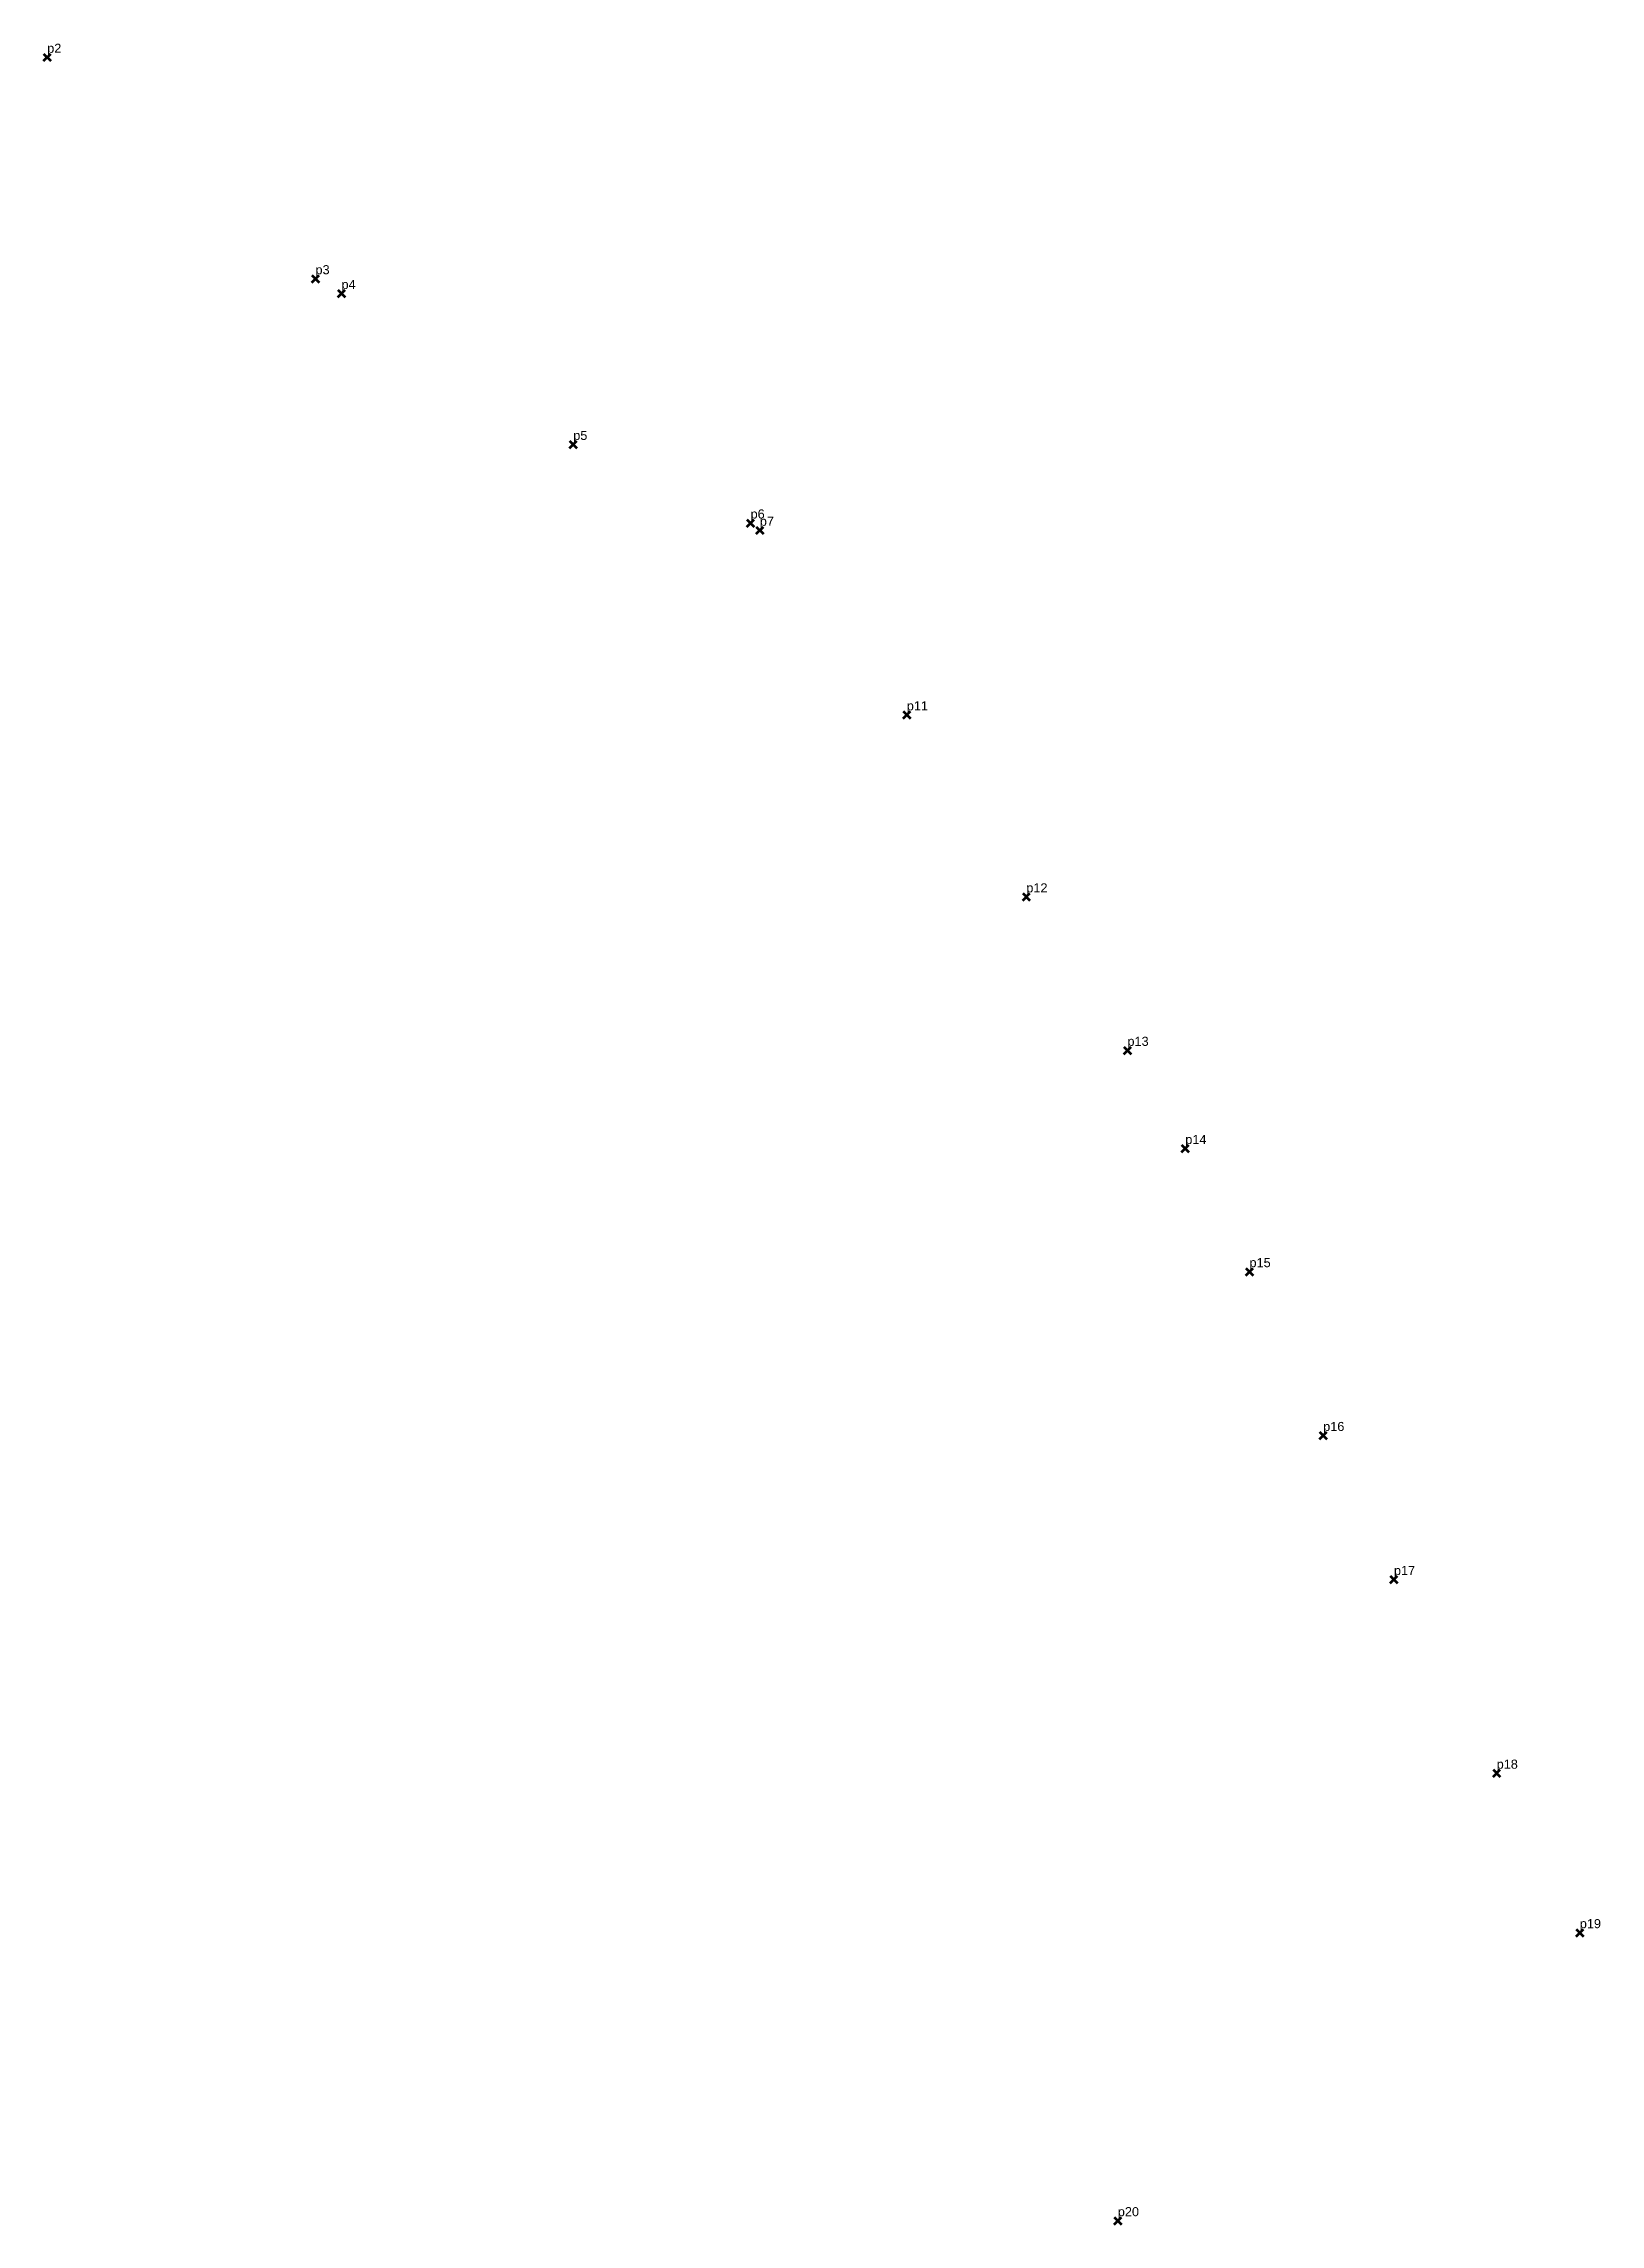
# Model space of a CAD drawing. Header units: millimetres. Extents: x 596735 to 597146, y 1296151 to 1296372.
# Drawn here: x 597060.2 to 597145.8, y 1296252.5 to 1296372.4 of the extents above; entities outside this region: 6.
import ezdxf

# ---------------------------------------------------------------- set-up
doc = ezdxf.new("R2010")
doc.units = ezdxf.units.MM
doc.header["$PDMODE"] = 3
doc.header["$PDSIZE"] = 0.2
doc.layers.add('Point', color=5, linetype='CONTINUOUS', lineweight=100)
doc.layers.add('Point_Name', color=1, linetype='CONTINUOUS', lineweight=100)
doc.styles.get("Standard").update_dxf_attribs({"font": 'arial.ttf', "width": 0.65})

msp = doc.modelspace()

# ---------------------------------------------------------------- linework, layer by layer
at = {"layer": 'Point'}
for p in [(597060.36, 1296371.62, 149.21), (597075.11, 1296359.44, 145.68), (597076.54, 1296358.63, 145.52), (597089.28, 1296350.33, 145.57), (597099.03, 1296346.01, 145.95), (597099.54, 1296345.61, 145.88), (597107.62, 1296335.46, 146.24), (597114.19, 1296325.45, 145.95), (597119.75, 1296317.01, 145.65), (597122.93, 1296311.61, 145.25), (597126.46, 1296304.84, 145.14), (597130.51, 1296295.83, 145.02), (597134.4, 1296287.91, 145.52), (597140.05, 1296277.26, 144.28), (597144.62, 1296268.49, 144.97), (597119.22, 1296252.65, 147.24), (596735.09, 1296164.91, 155.42), (596736.37, 1296163.28, 155.73), (596747.27, 1296150.75, 156.37)]:
    msp.add_point(p, dxfattribs=at)

# ---------------------------------------------------------------- texts
at = {"layer": 'Point_Name'}
for s, p in [('p2', (597060.36, 1296371.87)), ('p3', (597075.11, 1296359.69)), ('p4', (597076.54, 1296358.88)), ('p5', (597089.28, 1296350.58)), ('p6', (597099.03, 1296346.26)), ('p7', (597099.54, 1296345.86)), ('p11', (597107.62, 1296335.71)), ('p12', (597114.19, 1296325.7)), ('p13', (597119.75, 1296317.26)), ('p14', (597122.93, 1296311.86)), ('p15', (597126.46, 1296305.09)), ('p16', (597130.51, 1296296.08)), ('p17', (597134.4, 1296288.16)), ('p18', (597140.05, 1296277.51)), ('p19', (597144.62, 1296268.74)), ('p20', (597119.22, 1296252.9)), ('p1', (596735.09, 1296165.16)), ('p9', (596736.37, 1296163.53)), ('p8', (596747.27, 1296151))]:
    msp.add_text(s, height=0.5, dxfattribs=at).set_placement(p)

doc.saveas('drawing.dxf')
